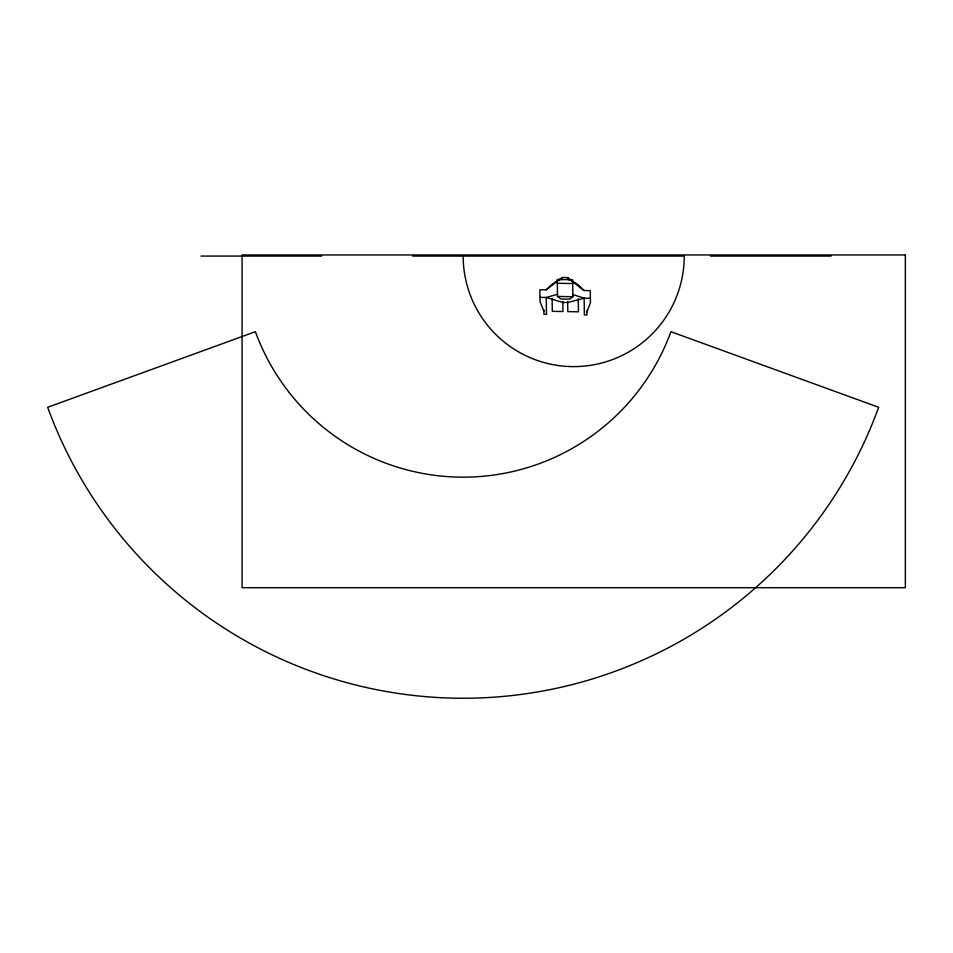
<?xml version="1.0" encoding="UTF-8"?>
<svg xmlns="http://www.w3.org/2000/svg" width="953" height="953" viewBox="0 0 953 953"><rect width="100%" height="100%" fill="white"/><g stroke="black" fill="none" stroke-linecap="round" stroke-linejoin="round"><path stroke-width="1.43" d="M586.905 311.941L590.443 302.709L590.276 290.641L584.034 290.522L567.321 277.561L562.484 277.478L551.918 284.328L546.14 289.855L539.898 289.748L540.065 301.815L543.877 311.178M561.043 279.813L562.484 277.478L546.14 289.855M572.86 296.728L569.477 299.171L560.948 299.016L557.493 296.454L557.255 279.479L572.622 279.753L572.86 296.728L557.493 296.454M557.612 294.251L546.248 297.479L540.006 297.372M201.012 256.071L321.661 256.071M412.625 256.071L684.254 256.071A110.548 110.548 0 0 1 573.718 366.619A110.548 110.548 0 0 1 463.17 256.071M710.45 256.071L831.099 256.071M557.302 283.279L572.67 283.541M590.384 298.265L584.141 298.158L567.678 302.53L562.842 302.446L546.248 297.479L546.486 314.335L543.925 314.287L543.853 309.832M572.539 294.477L584.141 298.158L584.38 315.002L586.941 315.05L586.881 310.595M584.034 290.522L578.09 284.792L567.321 277.561L568.834 279.944M578.292 298.849L578.471 311.81L567.809 311.619L567.666 301.541M562.83 301.458L562.973 311.536L552.299 311.345L552.121 298.384M255.404 331.692L47.65 407.3A442.18 442.18 0 0 0 878.678 407.3L670.924 331.692A221.096 221.096 0 0 1 255.404 331.692M905.35 254.963L242.074 254.963L242.074 587.703L905.35 587.703L905.35 254.963"/></g></svg>
